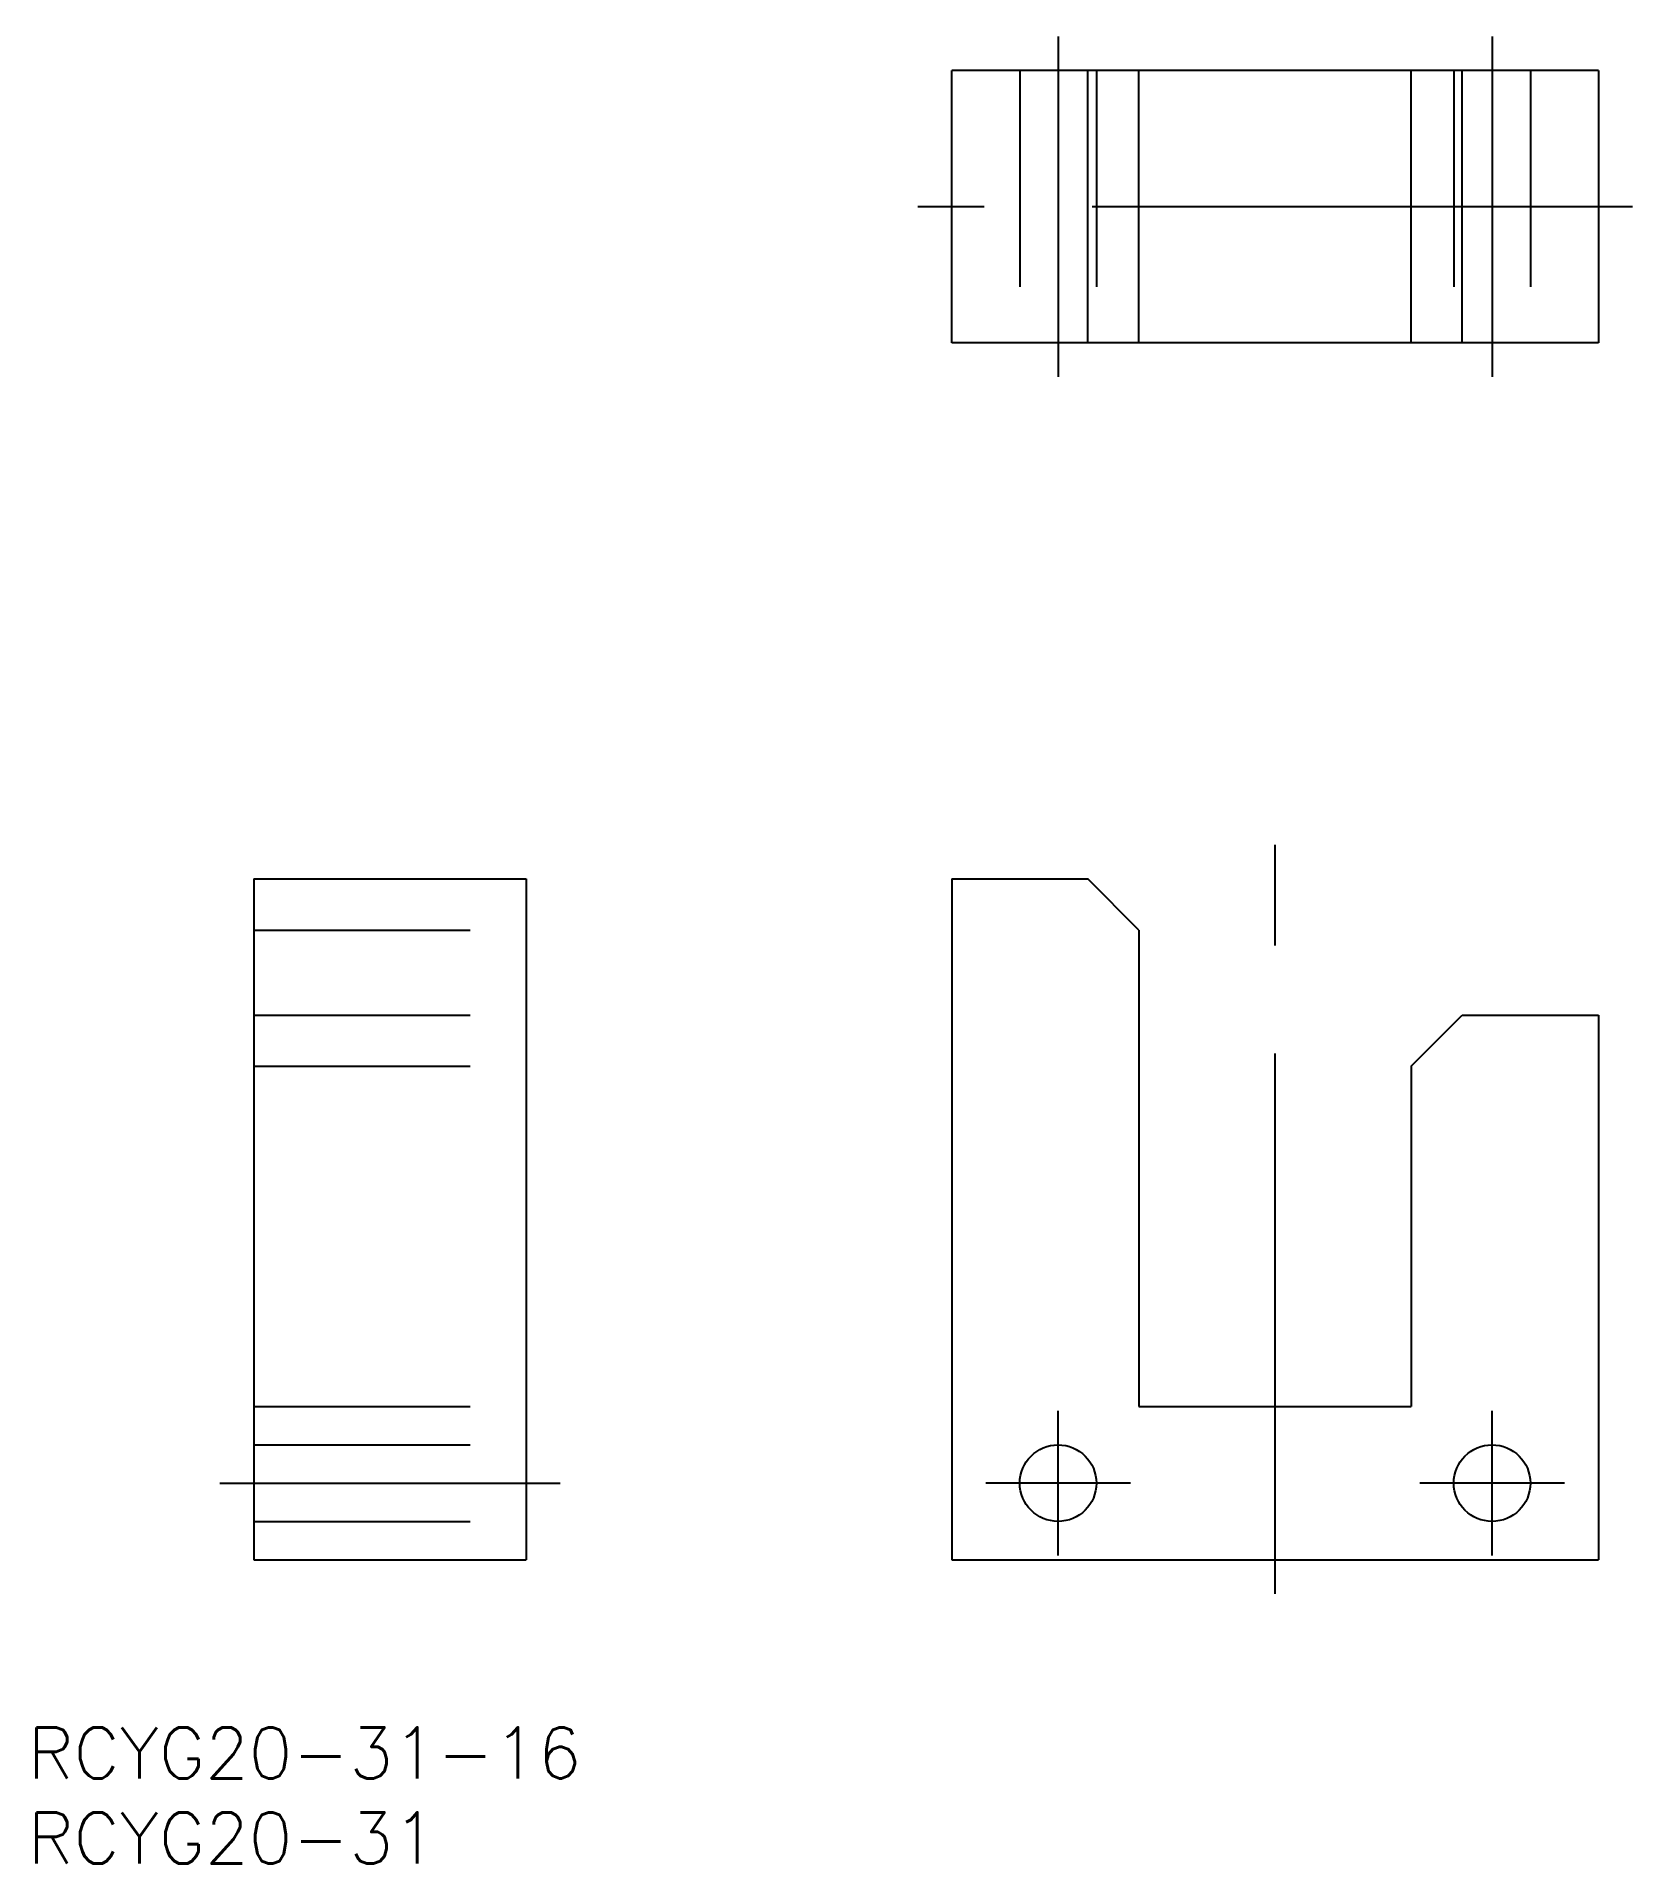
# Model space of a CAD drawing. Extents: x -73 to 21, y -18 to 90.
import ezdxf

# ---------------------------------------------------------------- set-up
doc = ezdxf.new("R2010")
doc.units = 0
doc.linetypes.add('CENTER', pattern=[50.8, 31.75, -6.35, 6.35, -6.35])
doc.linetypes.add('DASHED', pattern=[19.05, 12.7, -6.35])
doc.layers.get('0').update_dxf_attribs({"linetype": 'CONTINUOUS'})
doc.layers.add('CENTER', color=1, linetype='CENTER')
doc.styles.get("Standard").update_dxf_attribs({"font": 'txt.shx', "height": 3, "bigfont": 'bigfont.shx'})

msp = doc.modelspace()

# ---------------------------------------------------------------- linework, layer by layer
at = {"color": 7, "linetype": 'CONTINUOUS'}
for p, q in [((19, 87.5), (-19, 87.5)), ((-19, 71.5), (-19, 87.5)), ((-11, 71.5), (-11, 87.5)), ((-8, 71.5), (-8, 87.5)), ((8, 71.5), (8, 87.5)), ((11, 71.5), (11, 87.5)), ((19, 87.5), (19, 71.5)), ((19, 71.5), (-19, 71.5)), ((-60, 40), (-44, 40)), ((-60, 40), (-60, 0)), ((-44, 40), (-44, 0)), ((-19, 40), (-11, 40)), ((-19, 40), (-19, 0)), ((-8, 37), (-11, 40)), ((-8, 37), (-8, 9)), ((8, 29), (11, 32)), ((11, 32), (19, 32)), ((19, 32), (19, 0)), ((8, 29), (8, 9)), ((-8, 9), (8, 9)), ((-60, 0), (-44, 0)), ((-19, 0), (19, 0))]:
    msp.add_line(p, q, dxfattribs=at)
at = {"color": 3, "linetype": 'DASHED'}
for p, q in [((-15, 87.5), (-15, 71.5)), ((-10.5, 87.5), (-10.5, 71.5)), ((10.5, 87.5), (10.5, 71.5)), ((15, 87.5), (15, 71.5)), ((-60, 37), (-44, 37)), ((-60, 32), (-44, 32)), ((-60, 29), (-44, 29)), ((-60, 9), (-44, 9)), ((-60, 6.75), (-44, 6.75)), ((-60, 2.25), (-44, 2.25))]:
    msp.add_line(p, q, dxfattribs=at)
at = {"color": 7, "linetype": 'CONTINUOUS'}
for centre in [(-12.75, 4.5), (12.75, 4.5)]:
    msp.add_circle(centre, 2.25, dxfattribs=at)
at = {"layer": 'CENTER', "color": 1, "linetype": 'CENTER'}
for p, q in [((-12.75, 89.5), (-12.75, 69.5)), ((12.75, 89.5), (12.75, 69.5)), ((21, 79.5), (-21, 79.5)), ((0, -2), (0, 42)), ((-12.75, 0.25), (-12.75, 8.75)), ((12.75, 0.25), (12.75, 8.75)), ((-62, 4.5), (-42, 4.5)), ((-8.5, 4.5), (-17, 4.5)), ((17, 4.5), (8.5, 4.5))]:
    msp.add_line(p, q, dxfattribs=at)

# ---------------------------------------------------------------- texts
at = {"color": 7, "linetype": 'CONTINUOUS'}
for s, p in [('RCYG20-31-16', (-73.29, -12.85)), ('RCYG20-31', (-73.29, -17.85))]:
    msp.add_text(s, height=3, dxfattribs=at).set_placement(p)

doc.saveas('drawing.dxf')
